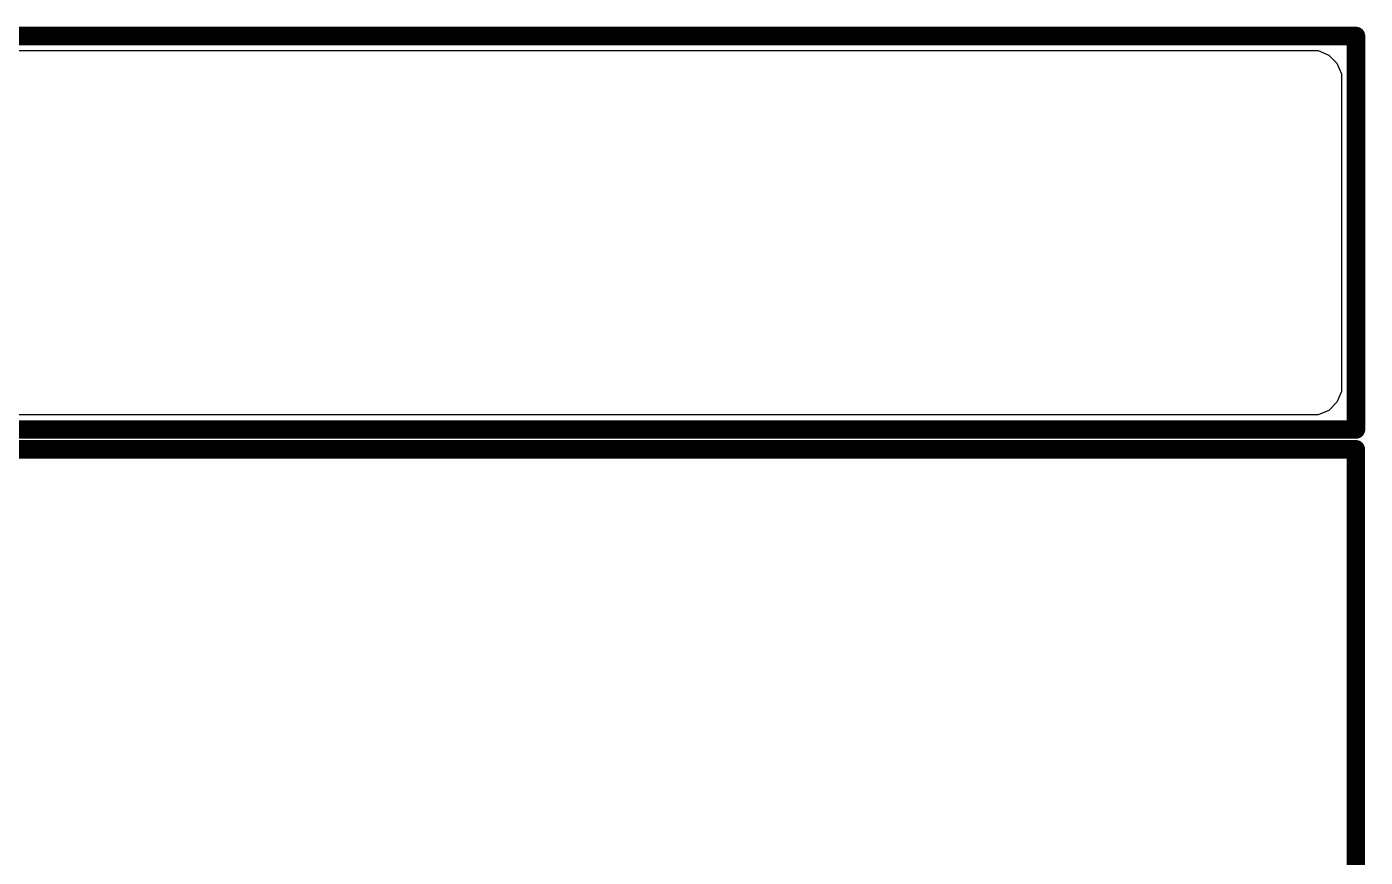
# Model space of a CAD drawing. Header units: millimetres. Extents: x -0.18 to 1.17, y -0.19 to 1.72.
# Drawn here: x 0.448 to 1.171, y 1.267 to 1.715 of the extents above; entities that cross this region are included whole.
import ezdxf

# ---------------------------------------------------------------- set-up
doc = ezdxf.new("R2010")
doc.units = ezdxf.units.MM
doc.header["$MEASUREMENT"] = 0
for name, color, linetype in [('Mechanical2', 216, 'Continuous'), ('MultiLayer', 9, 'Continuous'), ('TopOverlay', 2, 'Continuous')]:
    doc.layers.add(name, color=color, linetype=linetype)

# ---------------------------------------------------------------- blocks, each defined once
blk = doc.blocks.new('T14_433M_5')
at = {"layer": 'MultiLayer'}
for p, q in [((-0.09842, -1.09449), (-0.09842, -0.20472)), ((0.09842, -0.20472), (0.09842, -1.09449)), ((-0.09842, -1.09762), (-0.09842, -1.09449)), ((-0.09842, -1.09449), (-0.09842, -1.09449)), ((-0.09603, -1.10341), (-0.09842, -1.09762)), ((0.09842, -1.09762), (0.09603, -1.10341)), ((0.09842, -1.09449), (0.09842, -1.09762)), ((-0.0916, -1.10784), (-0.09603, -1.10341)), ((0.09603, -1.10341), (0.0916, -1.10784)), ((-0.08581, -1.11023), (-0.0916, -1.10784)), ((-0.08268, -1.11023), (-0.08581, -1.11023)), ((0.08268, -1.11023), (-0.08268, -1.11023)), ((0.08581, -1.11023), (0.08268, -1.11023)), ((0.08268, -1.11023), (0.08268, -1.11023)), ((0.0916, -1.10784), (0.08581, -1.11023))]:
    blk.add_line(p, q, dxfattribs=at)
at = {"layer": 'TopOverlay', "const_width": 0.01}
for points in [[(-0.1063, -0.1811), (-0.1063, -1.11811)], [(0.1063, -0.18504), (0.1063, -1.11811)], [(-0.1063, -1.11811), (0.1063, -1.11811)]]:
    blk.add_lwpolyline(points, dxfattribs=at)
at = {"layer": 'TopOverlay', "const_width": 0.005}
for points in [[(-0.1088, -1.11811, 1), (-0.1038, -1.11811, 1)], [(-0.1088, -1.11811, 1), (-0.1038, -1.11811, 1)], [(0.1038, -1.11811, 1), (0.1088, -1.11811, 1)], [(0.1038, -1.11811, 1), (0.1088, -1.11811, 1)]]:
    blk.add_lwpolyline(points, format="xyb", close=True, dxfattribs=at)

msp = doc.modelspace()

# ---------------------------------------------------------------- linework, layer by layer
at = {"layer": 'Mechanical2', "const_width": 0.01}
for points in [[(0.218, 1.487), (1.166, 1.487)], [(1.166, -0.05854), (1.166, 1.48673)]]:
    msp.add_lwpolyline(points, dxfattribs=at)
at = {"layer": 'Mechanical2', "const_width": 0.005}
for points in [[(1.1635, 1.487, 1), (1.1685, 1.487, 1)], [(1.1635, 1.48673, 1), (1.1685, 1.48673, 1)]]:
    msp.add_lwpolyline(points, format="xyb", close=True, dxfattribs=at)

# ---------------------------------------------------------------- block references
at = {"rotation": 90}
msp.add_blockref('T14_433M_5', (0.048, 1.604), dxfattribs=at)

doc.saveas('drawing.dxf')
